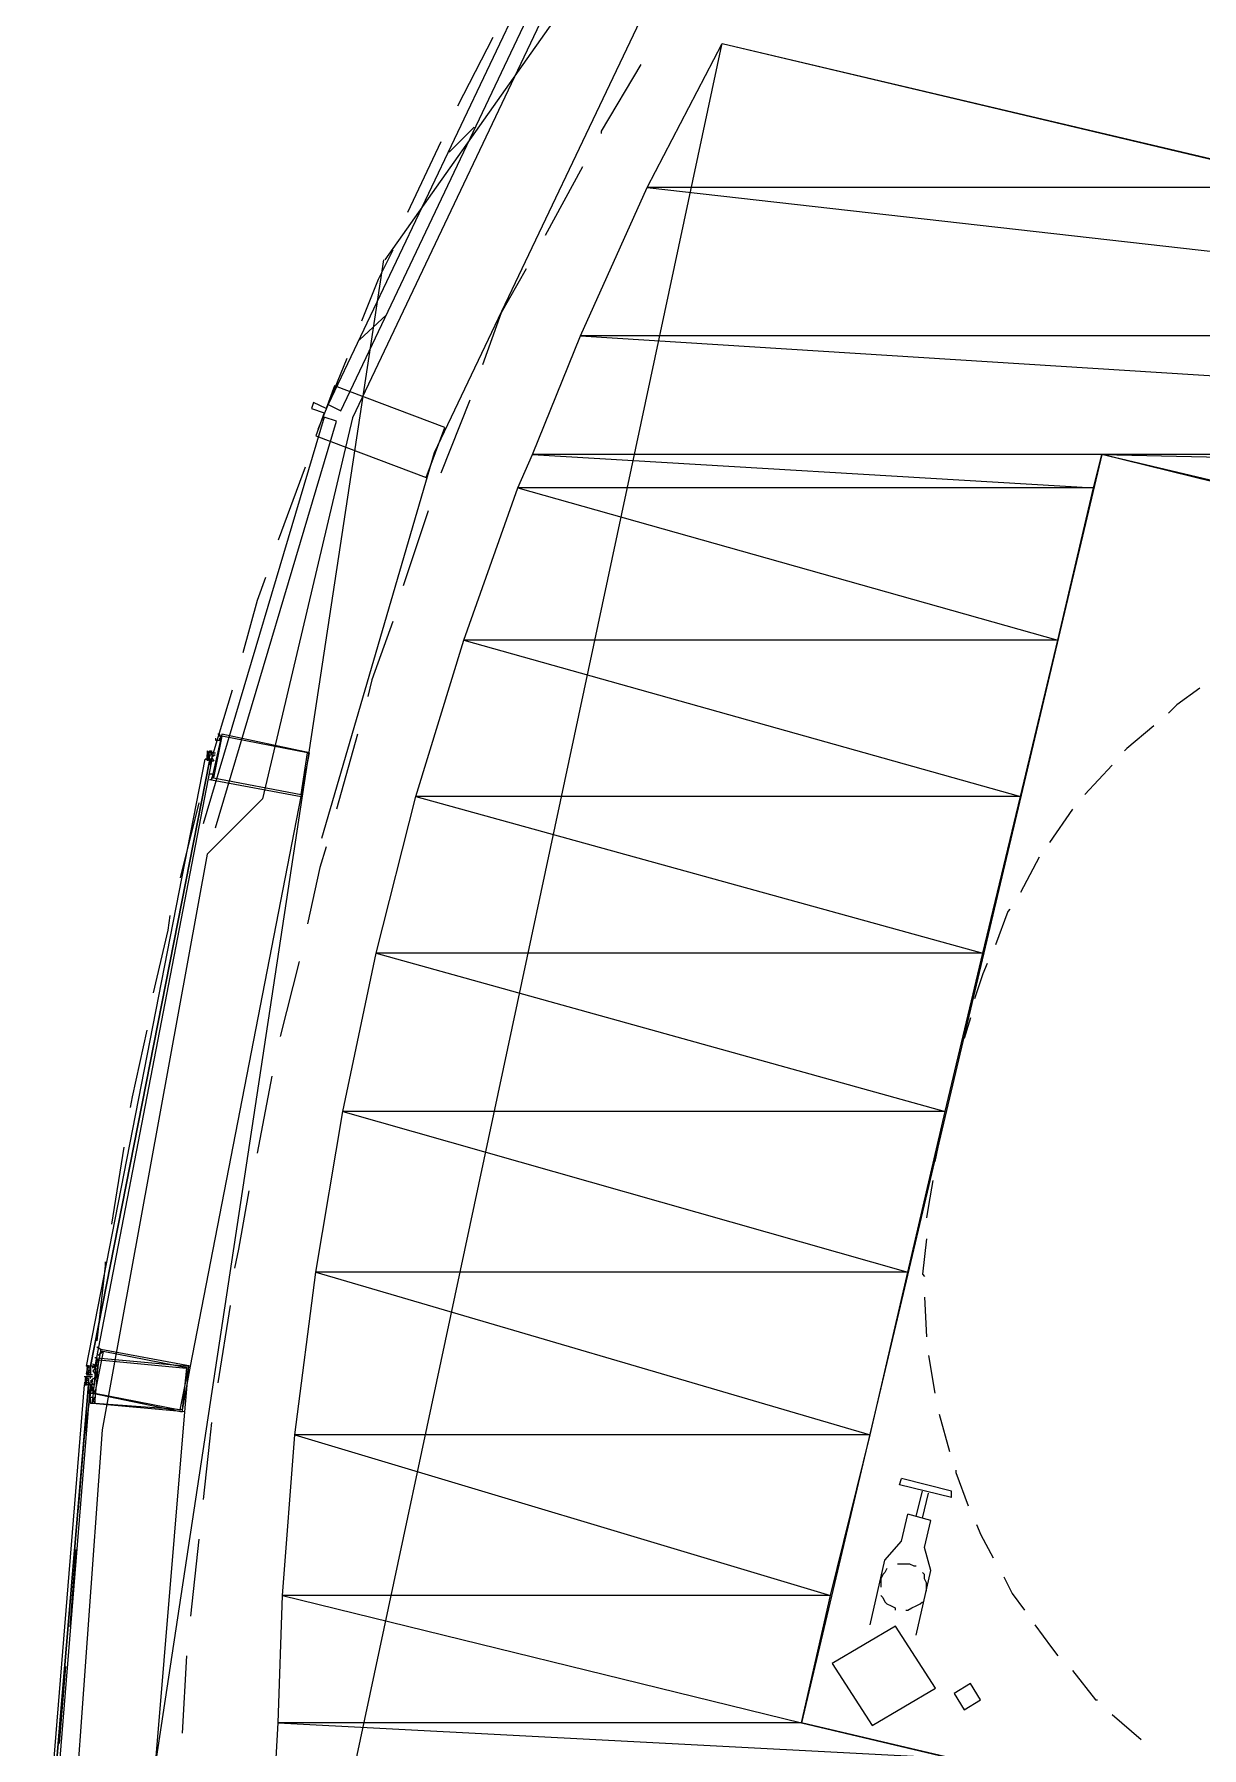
# Model space of a CAD drawing. Header units: feet. Extents: x -84 to 198, y -22 to 181.
# Drawn here: x 13.29 to 20.76, y 64.78 to 75.73 of the extents above; entities that cross this region are included whole.
import ezdxf

# ---------------------------------------------------------------- set-up
doc = ezdxf.new("R2010")
doc.units = ezdxf.units.FT
for name, color, linetype in [('A-AREA-COMUN', 252, 'CONTINUOUS'), ('A-LINEA', 7, 'CONTINUOUS'), ('A-MURO-CONCRETO', 8, 'CONTINUOUS')]:
    doc.layers.add(name, color=color, linetype=linetype)

msp = doc.modelspace()

# ---------------------------------------------------------------- linework, layer by layer
at = {"layer": 'A-AREA-COMUN'}
msp.add_lwpolyline([(22.912, 92.0178), (23.28, 89.4044), (24.128, 86.56), (24.128, 85.5644), (21.84, 82.72), (19.552, 80.4089), (16.832, 76.4444), (15.328, 73.28), (14.752, 70.8444), (14.4, 70.4889), (13.728, 66.8089), (13.44, 62.8089), (13.952, 54.4889)], dxfattribs=at)
at = {"layer": 'A-LINEA'}
for p, q in [((21.8067, 83.1632), (15.5347, 74.2893)), ((16.2267, 75.7111), (16, 75.2711)), ((17.6891, 75.6643), (14.9075, 62.6253)), ((17.6933, 75.6711), (58.8267, 65.9378)), ((17.6933, 75.6711), (17.6933, 75.6711)), ((15.8933, 75.0444), (15.68, 74.5911)), ((15.9467, 74.9778), (16.1067, 75.1378)), ((16.8, 74.8844), (16.56, 74.4444)), ((15.5275, 74.2895), (13.4294, 60.48)), ((15.3733, 73.7778), (15.5467, 73.9378)), ((15.2933, 73.6578), (15.1067, 73.2044)), ((16.08, 73.3911), (15.8933, 72.9244)), ((15.0267, 72.9644), (14.8533, 72.4978)), ((15.8133, 72.6844), (15.6533, 72.2044)), ((14.56, 71.5378), (14.4133, 71.0578)), ((14.4533, 71.2444), (14.4533, 71.2444)), ((14.4667, 71.2444), (14.4667, 71.2444)), ((14.4667, 71.2311), (14.4667, 71.2311)), ((15.36, 71.2578), (15.2267, 70.7778)), ((14.4, 71.0978), (14.3867, 71.0978)), ((14.4, 71.0978), (14.3867, 71.0978)), ((14.3867, 71.0978), (14.3867, 71.0978)), ((14.3867, 71.0978), (14.3867, 71.0978)), ((14.3867, 71.0978), (14.3867, 71.0978)), ((14.3867, 71.0978), (14.3867, 71.0978)), ((14.3867, 71.0978), (14.3867, 71.0978)), ((14.3867, 71.0978), (14.3867, 71.0978)), ((14.3867, 71.0978), (14.3867, 71.0978)), ((14.4, 71.1511), (14.4, 71.1511)), ((14.4, 71.1511), (14.4, 71.1378)), ((14.4, 71.1511), (14.4, 71.1511)), ((14.4, 71.1511), (14.4, 71.1511)), ((14.4, 71.1378), (14.4, 71.1378)), ((14.4, 71.1378), (14.4, 71.1378)), ((14.4, 71.1378), (14.4, 71.1378)), ((14.4133, 71.1378), (14.4, 71.1378)), ((14.4, 71.1378), (14.4133, 71.1378)), ((14.4, 71.1378), (14.4, 71.1378)), ((14.4, 71.1378), (14.4, 71.1378)), ((14.4, 71.1378), (14.4, 71.1378)), ((14.4, 71.1378), (14.4, 71.1378)), ((14.4, 71.1378), (14.4, 71.1244)), ((14.4, 71.1378), (14.4, 71.1378)), ((14.4, 71.1378), (14.4, 71.1378)), ((14.4, 71.1378), (14.4, 71.1378)), ((14.4, 71.1378), (14.4, 71.1378)), ((14.4, 71.1378), (14.4, 71.1378)), ((14.4, 71.1378), (14.4, 71.1378)), ((14.4, 71.1378), (14.4, 71.1378)), ((14.4, 71.1378), (14.4, 71.1378)), ((14.4, 71.1378), (14.4, 71.1378)), ((14.4, 71.1244), (14.4, 71.1244)), ((14.4133, 71.1244), (14.4, 71.1244)), ((14.4, 71.1244), (14.4, 71.1244)), ((14.4, 71.1244), (14.4, 71.1111)), ((14.4, 71.1244), (14.4, 71.1244)), ((14.4, 71.1244), (14.4, 71.1244)), ((14.4, 71.1244), (14.4, 71.1244)), ((14.4, 71.1244), (14.4, 71.1244)), ((14.4, 71.1244), (14.4, 71.1111)), ((14.4, 71.1244), (14.4, 71.1244)), ((14.4, 71.1244), (14.4, 71.1111)), ((14.4, 71.1244), (14.4, 71.1111)), ((14.4, 71.1244), (14.4, 71.1244)), ((14.4, 71.1244), (14.4, 71.1244)), ((14.4, 71.1244), (14.4, 71.1244)), ((14.4, 71.1244), (14.4, 71.1244)), ((14.4, 71.1244), (14.4, 71.1244)), ((14.4, 71.1244), (14.4, 71.1244)), ((14.4, 71.1244), (14.4, 71.1244)), ((14.4, 71.1244), (14.4133, 71.1244)), ((14.4, 71.1244), (14.4133, 71.1244)), ((14.4, 71.1244), (14.4, 71.1244)), ((14.4, 71.1244), (14.4, 71.1244)), ((14.4, 71.1244), (14.4, 71.1244)), ((14.4, 71.1244), (14.4, 71.1244)), ((14.4, 71.1111), (14.4, 71.1244)), ((14.4, 71.1244), (14.4, 71.1244)), ((14.4, 71.1111), (14.4, 71.1244)), ((14.4, 71.1244), (14.4, 71.1244)), ((14.4, 71.1111), (14.4, 71.1111)), ((14.4, 71.1111), (14.4, 71.1111)), ((14.4, 71.1111), (14.4, 71.0978)), ((14.4, 71.1111), (14.4, 71.1111)), ((14.4, 71.1111), (14.4, 71.1111)), ((14.4133, 71.1111), (14.4, 71.1111)), ((14.4, 71.1111), (14.4, 71.1111)), ((14.4, 71.1111), (14.4, 71.1111)), ((14.4, 71.1111), (14.4, 71.0978)), ((14.4, 71.1111), (14.4, 71.1111)), ((14.4, 71.1111), (14.4, 71.1111)), ((14.4, 71.1111), (14.4, 71.1111)), ((14.4, 71.1111), (14.4, 71.1111)), ((14.4, 71.0978), (14.4, 71.1111)), ((14.4, 71.1111), (14.4133, 71.1111)), ((14.4, 71.1111), (14.4, 71.1111)), ((14.4, 71.1111), (14.4, 71.1111)), ((14.4, 71.0978), (14.4, 71.0978)), ((14.4, 71.0978), (14.4, 71.0978)), ((14.4, 71.0978), (14.4, 71.0978)), ((14.4, 71.0978), (14.4, 71.0978)), ((14.4, 71.0978), (14.4, 71.0978)), ((14.4, 71.0978), (14.4, 71.0978)), ((14.4, 71.0978), (14.4, 71.0978)), ((14.4, 71.0978), (14.4, 71.0978)), ((14.4, 71.0978), (14.4, 71.0978)), ((14.4, 71.0978), (14.4, 71.0978)), ((14.4, 71.0978), (14.4, 71.0978)), ((14.4, 71.0978), (14.4, 71.0978)), ((14.4, 71.0978), (14.4, 71.0978)), ((14.4, 71.0978), (14.4, 71.0978)), ((14.4, 71.0978), (14.4, 71.0978)), ((14.4, 71.0978), (14.4, 71.0978)), ((14.4, 71.0978), (14.4, 71.0978)), ((14.4, 71.0978), (14.4, 71.0978)), ((14.4013, 71.087), (14.4124, 71.1439)), ((14.4133, 71.1378), (14.4133, 71.1511)), ((14.4133, 71.1378), (14.4267, 71.1511)), ((14.4133, 71.1378), (14.4133, 71.1378)), ((14.4133, 71.1378), (14.4133, 71.1378)), ((14.4133, 71.1378), (14.4133, 71.1378)), ((14.4133, 71.1378), (14.4133, 71.1378)), ((14.4133, 71.1378), (14.4133, 71.1378)), ((14.4133, 71.1378), (14.4133, 71.1378)), ((14.4133, 71.1378), (14.4133, 71.1378)), ((14.4133, 71.1378), (14.4133, 71.1378)), ((14.4133, 71.1378), (14.4133, 71.1378)), ((14.4133, 71.1378), (14.4133, 71.1378)), ((14.4133, 71.1378), (14.4133, 71.1378)), ((14.4133, 71.1378), (14.4133, 71.1378)), ((14.4133, 71.1378), (14.4133, 71.1378)), ((14.4133, 71.1378), (14.4133, 71.1378)), ((14.4133, 71.1378), (14.4133, 71.1378)), ((14.4133, 71.1378), (14.4133, 71.1378)), ((14.4133, 71.1378), (14.4133, 71.1378)), ((14.4133, 71.1378), (14.4133, 71.1378)), ((14.4133, 71.1378), (14.4267, 71.1378)), ((14.4133, 71.1378), (14.4133, 71.1378)), ((14.4133, 71.1378), (14.4133, 71.1378)), ((14.4133, 71.1378), (14.4133, 71.1378)), ((14.4133, 71.1378), (14.4133, 71.1378)), ((14.4133, 71.1378), (14.4133, 71.1378)), ((14.4133, 71.1378), (14.4133, 71.1378)), ((14.4133, 71.1378), (14.4133, 71.1378)), ((14.4133, 71.1378), (14.4133, 71.1378)), ((14.4133, 71.1378), (14.4133, 71.1378)), ((14.4133, 71.1378), (14.4267, 71.1378)), ((14.4133, 71.1244), (14.4133, 71.1244)), ((14.4133, 71.1244), (14.4133, 71.1244)), ((14.4133, 71.1244), (14.4133, 71.1111)), ((14.4133, 71.1244), (14.4133, 71.1244)), ((14.4133, 71.1244), (14.4133, 71.1244)), ((14.4133, 71.1244), (14.4133, 71.1244)), ((14.4133, 71.1244), (14.4133, 71.1244)), ((14.4133, 71.1244), (14.4133, 71.1244)), ((14.4133, 71.1244), (14.4133, 71.1244)), ((14.4133, 71.1244), (14.4133, 71.1244)), ((14.4133, 71.1244), (14.4133, 71.1244)), ((14.4133, 71.1244), (14.4267, 71.1244)), ((14.4133, 71.1244), (14.4133, 71.1244)), ((14.4133, 71.1244), (14.4133, 71.1244)), ((14.4133, 71.1244), (14.4133, 71.1244)), ((14.4133, 71.1244), (14.4133, 71.1244)), ((14.4133, 71.1244), (14.4133, 71.1244)), ((14.4133, 71.1244), (14.4133, 71.1244)), ((14.4133, 71.1244), (14.4133, 71.1244)), ((14.4133, 71.1244), (14.4133, 71.1244)), ((14.4133, 71.1244), (14.4133, 71.1244)), ((14.4133, 71.1244), (14.4133, 71.1244)), ((14.4133, 71.1244), (14.4133, 71.1244)), ((14.4133, 71.1244), (14.4133, 71.1111)), ((14.4133, 71.1244), (14.4267, 71.1244)), ((14.4133, 71.1244), (14.4133, 71.1244)), ((14.4133, 71.1244), (14.4133, 71.1244)), ((14.4133, 71.1244), (14.4133, 71.1244)), ((14.4133, 71.1244), (14.4133, 71.1244)), ((14.4133, 71.1244), (14.4133, 71.1244)), ((14.4133, 71.1244), (14.4133, 71.1244)), ((14.4133, 71.1244), (14.4133, 71.1244)), ((14.4133, 71.1244), (14.4133, 71.1244)), ((14.4133, 71.1111), (14.4133, 71.1111)), ((14.4133, 71.1111), (14.4133, 71.1111)), ((14.4133, 71.1111), (14.4133, 71.1111)), ((14.4133, 71.0978), (14.4133, 71.1111)), ((14.4133, 71.1111), (14.4133, 71.1111)), ((14.4133, 71.1111), (14.4133, 71.1111)), ((14.4133, 71.1111), (14.4133, 71.1111)), ((14.4133, 71.1111), (14.4133, 71.1111)), ((14.4133, 71.1111), (14.4133, 71.1111)), ((14.4133, 71.1111), (14.4133, 71.1111)), ((14.4133, 71.1111), (14.4133, 71.1111)), ((14.4133, 71.1111), (14.4133, 71.1111)), ((14.4133, 71.1111), (14.4133, 71.1111)), ((14.4133, 71.1111), (14.4133, 71.1111)), ((14.4133, 71.1111), (14.4133, 71.1111)), ((14.4133, 71.1111), (14.4133, 71.1111)), ((14.4133, 71.1111), (14.4133, 71.1111)), ((14.4133, 71.1111), (14.4133, 71.1111)), ((14.4133, 71.1111), (14.4133, 71.1111)), ((14.4133, 71.1111), (14.4133, 71.1111)), ((14.4133, 71.1111), (14.4133, 71.1111)), ((14.4133, 71.1111), (14.4133, 71.1111)), ((14.4133, 71.1111), (14.4133, 71.1111)), ((14.4133, 71.1111), (14.4133, 71.1111)), ((14.4133, 71.1111), (14.4133, 71.1111)), ((14.4133, 71.1111), (14.4133, 71.1111)), ((14.4133, 71.1111), (14.4133, 71.1111)), ((14.4133, 71.1111), (14.4133, 71.1111)), ((14.4133, 71.0978), (14.4133, 71.1111)), ((14.4133, 71.0978), (14.4133, 71.1111)), ((14.4133, 71.0978), (14.4133, 71.0978)), ((14.4133, 71.0978), (14.4133, 71.0978)), ((14.4133, 71.0978), (14.4133, 71.0978)), ((14.4133, 71.0978), (14.4133, 71.0978)), ((14.4133, 71.0978), (14.4133, 71.0978)), ((14.4133, 71.0978), (14.4133, 71.0978)), ((14.4133, 71.0978), (14.4133, 71.0978)), ((14.4133, 71.0978), (14.4133, 71.0978)), ((14.4133, 71.0978), (14.4133, 71.0978)), ((14.4133, 71.0978), (14.4133, 71.0978)), ((14.4133, 71.0978), (14.4133, 71.0978)), ((14.4133, 71.0978), (14.4133, 71.0978)), ((14.4133, 71.0978), (14.4133, 71.0978)), ((14.4133, 71.0978), (14.4133, 71.0978)), ((14.4133, 71.0978), (14.4133, 71.0978)), ((14.4133, 71.0978), (14.4133, 71.0978)), ((14.4133, 71.0978), (14.4133, 71.0978)), ((14.4267, 71.1511), (14.4267, 71.1511)), ((14.4267, 71.1511), (14.4267, 71.1511)), ((14.4267, 71.1378), (14.4267, 71.1378)), ((14.4267, 71.1378), (14.4267, 71.1378)), ((14.4267, 71.1378), (14.4267, 71.1378)), ((14.44, 71.1378), (14.4267, 71.1378)), ((14.4267, 71.1378), (14.4267, 71.1378)), ((14.4267, 71.1378), (14.4267, 71.1378)), ((14.4267, 71.1378), (14.4267, 71.1378)), ((14.4267, 71.1378), (14.4267, 71.1378)), ((14.4267, 71.1378), (14.4267, 71.1378)), ((14.44, 71.1378), (14.4267, 71.1378)), ((14.4267, 71.1378), (14.4267, 71.1378)), ((14.4267, 71.1378), (14.4267, 71.1378)), ((14.4267, 71.1378), (14.4267, 71.1378)), ((14.4267, 71.1378), (14.4267, 71.1378)), ((14.4267, 71.1378), (14.4267, 71.1378)), ((14.4267, 71.1378), (14.4267, 71.1378)), ((14.4267, 71.1378), (14.4267, 71.1378)), ((14.4267, 71.1378), (14.4267, 71.1378)), ((14.4267, 71.1378), (14.4267, 71.1378)), ((14.4267, 71.1378), (14.4267, 71.1378)), ((14.4267, 71.1378), (14.4267, 71.1378)), ((14.4267, 71.1244), (14.4267, 71.1378)), ((14.4267, 71.1378), (14.4267, 71.1378)), ((14.4267, 71.1244), (14.4267, 71.1244)), ((14.4267, 71.1244), (14.4267, 71.1244)), ((14.4267, 71.1244), (14.4267, 71.1244)), ((14.4267, 71.1244), (14.4267, 71.1244)), ((14.4267, 71.0978), (14.4267, 71.0978)), ((14.4267, 71.0978), (14.4267, 71.0978)), ((14.4267, 71.0978), (14.4267, 71.0978)), ((14.4267, 71.0978), (14.4267, 71.0978)), ((14.4267, 71.0978), (14.4267, 71.0978)), ((14.4267, 71.0978), (14.4267, 71.0978)), ((14.44, 71.1378), (14.44, 71.1378)), ((14.44, 71.1378), (14.44, 71.1378)), ((14.44, 71.1378), (14.44, 71.1378)), ((14.44, 71.1378), (14.44, 71.1378)), ((14.4267, 71.0844), (14.4267, 71.0844)), ((14.4267, 71.0844), (14.4267, 71.0844)), ((14.4267, 71.0844), (14.4267, 71.0844)), ((14.4267, 71.0844), (14.4267, 71.0844)), ((14.4267, 71.0844), (14.4267, 71.0844)), ((14.44, 71.0844), (14.44, 71.0844)), ((20.1867, 71.0578), (20.0133, 70.8711)), ((14.3467, 70.8178), (14.2267, 70.3378)), ((14.2933, 67.2178), (15, 70.8578)), ((19.9333, 70.7778), (19.7867, 70.5644)), ((19.72, 70.4711), (19.6, 70.2444)), ((14.9867, 69.8044), (14.8667, 69.3244)), ((19.28, 69.4444), (19.24, 69.3111)), ((14.8133, 69.0711), (14.72, 68.5778)), ((13.8667, 68.6178), (13.7867, 68.1244)), ((19.08, 68.6578), (19.0533, 68.5244)), ((14.5467, 67.6044), (14.4667, 67.1111)), ((18.9867, 67.6578), (19, 67.4044)), ((13.6667, 67.2711), (13.6667, 67.2711)), ((13.7067, 67.2444), (13.6933, 67.2578)), ((13.72, 67.3111), (13.72, 67.3111)), ((19.0133, 67.2844), (19.0533, 67.0444)), ((13.6133, 67.1511), (13.6267, 67.1511)), ((13.619, 67.0955), (13.6238, 67.1533)), ((13.64, 67.2178), (13.6267, 67.2178)), ((13.6267, 67.2178), (13.6267, 67.2178)), ((13.6267, 67.2178), (13.6267, 67.2178)), ((13.6267, 67.2178), (13.6267, 67.2178)), ((13.64, 67.2044), (13.6267, 67.2044)), ((13.6267, 67.2044), (13.6267, 67.2044)), ((13.6267, 67.2044), (13.6267, 67.2044)), ((13.6267, 67.1911), (13.6267, 67.1911)), ((13.6267, 67.1911), (13.6267, 67.1911)), ((13.6267, 67.1911), (13.6267, 67.1911)), ((13.64, 67.1911), (13.6267, 67.1911)), ((13.64, 67.1911), (13.6267, 67.1911)), ((13.6267, 67.1911), (13.6267, 67.1911)), ((13.6267, 67.1911), (13.6267, 67.1911)), ((13.6267, 67.1778), (13.6267, 67.1778)), ((13.6267, 67.1778), (13.6267, 67.1778)), ((13.6267, 67.1778), (13.6267, 67.1778)), ((13.6267, 67.1778), (13.6267, 67.1778)), ((13.6267, 67.1778), (13.6267, 67.1778)), ((13.6267, 67.1778), (13.6267, 67.1778)), ((13.6267, 67.1778), (13.6267, 67.1778)), ((13.6267, 67.1778), (13.6267, 67.1644)), ((13.6267, 67.1778), (13.6267, 67.1778)), ((13.6267, 67.1778), (13.6267, 67.1778)), ((13.6267, 67.1778), (13.6267, 67.1778)), ((13.64, 67.1778), (13.6267, 67.1644)), ((13.6267, 67.1778), (13.6267, 67.1778)), ((13.6267, 67.1778), (13.6267, 67.1778)), ((13.64, 67.1778), (13.6267, 67.1778)), ((13.6267, 67.1778), (13.64, 67.1644)), ((13.6267, 67.1778), (13.6267, 67.1778)), ((13.6267, 67.1778), (13.6267, 67.1778)), ((13.6267, 67.1778), (13.6267, 67.1778)), ((13.6267, 67.1778), (13.6267, 67.1778)), ((13.6267, 67.1778), (13.64, 67.1778)), ((13.6267, 67.1778), (13.6267, 67.1778)), ((13.6267, 67.1644), (13.6267, 67.1644)), ((13.6267, 67.1644), (13.6267, 67.1644)), ((13.6267, 67.1644), (13.6267, 67.1644)), ((13.6267, 67.1644), (13.6267, 67.1644)), ((13.6267, 67.1511), (13.6267, 67.1511)), ((13.6267, 67.1511), (13.6267, 67.1511)), ((13.6267, 67.1511), (13.6267, 67.1511)), ((13.6267, 67.1511), (13.6267, 67.1511)), ((13.6267, 67.1511), (13.6267, 67.1511)), ((13.6267, 67.1511), (13.6267, 67.1511)), ((13.6267, 67.1511), (13.6267, 67.1511)), ((13.6267, 67.1511), (13.6267, 67.1511)), ((13.6267, 67.1378), (13.6267, 67.1511)), ((13.64, 67.1511), (13.6267, 67.1511)), ((13.6267, 67.1511), (13.6267, 67.1511)), ((13.6267, 67.1511), (13.6267, 67.1511)), ((13.6267, 67.1378), (13.6267, 67.1511)), ((13.6267, 67.1511), (13.6267, 67.1511)), ((13.6267, 67.1511), (13.6267, 67.1511)), ((13.6267, 67.1511), (13.6267, 67.1511)), ((13.6267, 67.1511), (13.6267, 67.1511)), ((13.6267, 67.1511), (13.6267, 67.1511)), ((13.6267, 67.1511), (13.6267, 67.1378)), ((13.6267, 67.1511), (13.6267, 67.1378)), ((13.6279, 67.167), (13.639, 67.2239)), ((13.64, 67.2178), (13.64, 67.2178)), ((13.6533, 67.2178), (13.64, 67.2178)), ((13.64, 67.2178), (13.64, 67.2044)), ((13.6533, 67.2178), (13.64, 67.2178)), ((13.64, 67.2178), (13.64, 67.2178)), ((13.64, 67.2178), (13.64, 67.2178)), ((13.64, 67.2178), (13.64, 67.2178)), ((13.64, 67.2178), (13.64, 67.2178)), ((13.64, 67.2178), (13.64, 67.2178)), ((13.64, 67.2044), (13.64, 67.2178)), ((13.64, 67.2178), (13.64, 67.2178)), ((13.64, 67.2178), (13.64, 67.2178)), ((13.64, 67.2178), (13.64, 67.2044)), ((13.64, 67.2178), (13.64, 67.2178)), ((13.64, 67.2178), (13.64, 67.2178)), ((13.64, 67.2178), (13.64, 67.2178)), ((13.64, 67.2044), (13.64, 67.2178)), ((13.64, 67.2178), (13.64, 67.2178)), ((13.64, 67.2178), (13.64, 67.2178)), ((13.64, 67.2178), (13.64, 67.2178)), ((13.64, 67.2178), (13.64, 67.2178)), ((13.64, 67.2178), (13.64, 67.2178)), ((13.64, 67.2178), (13.64, 67.2178)), ((13.6533, 67.2178), (13.64, 67.2178)), ((13.64, 67.2044), (13.64, 67.2044)), ((13.64, 67.2044), (13.64, 67.2044)), ((13.64, 67.2044), (13.64, 67.2044)), ((13.64, 67.2044), (13.64, 67.2044)), ((13.64, 67.2044), (13.64, 67.2044)), ((13.64, 67.2044), (13.64, 67.2044)), ((13.64, 67.2044), (13.64, 67.2044)), ((13.64, 67.2044), (13.64, 67.2044)), ((13.64, 67.2044), (13.64, 67.2044)), ((13.64, 67.2044), (13.64, 67.2044)), ((13.64, 67.2044), (13.64, 67.2044)), ((13.64, 67.2044), (13.64, 67.2044)), ((13.64, 67.2044), (13.64, 67.2044)), ((13.64, 67.2044), (13.64, 67.2044)), ((13.6533, 67.2044), (13.64, 67.2044)), ((13.64, 67.2044), (13.64, 67.2044)), ((13.64, 67.2044), (13.64, 67.2044)), ((13.64, 67.2044), (13.64, 67.2044)), ((13.64, 67.2044), (13.64, 67.2044)), ((13.64, 67.2044), (13.64, 67.2044)), ((13.64, 67.2044), (13.64, 67.2044)), ((13.64, 67.2044), (13.64, 67.2044)), ((13.64, 67.2044), (13.64, 67.2044)), ((13.64, 67.2044), (13.64, 67.2044)), ((13.64, 67.2044), (13.64, 67.2044)), ((13.64, 67.2044), (13.64, 67.2044)), ((13.64, 67.2044), (13.64, 67.2044)), ((13.64, 67.2044), (13.64, 67.2044)), ((13.64, 67.2044), (13.64, 67.2044)), ((13.64, 67.2044), (13.64, 67.2044)), ((13.64, 67.2044), (13.64, 67.2044)), ((13.64, 67.1911), (13.6533, 67.1911)), ((13.64, 67.1911), (13.64, 67.1911)), ((13.64, 67.1911), (13.64, 67.1911)), ((13.6533, 67.1911), (13.64, 67.1911)), ((13.64, 67.1911), (13.64, 67.1911)), ((13.64, 67.1911), (13.64, 67.1778)), ((13.64, 67.1911), (13.64, 67.1911)), ((13.64, 67.1911), (13.64, 67.1911)), ((13.64, 67.1911), (13.64, 67.1911)), ((13.64, 67.1911), (13.64, 67.1911)), ((13.64, 67.1911), (13.64, 67.1911)), ((13.64, 67.1911), (13.64, 67.1911)), ((13.64, 67.1911), (13.64, 67.1911)), ((13.64, 67.1911), (13.64, 67.1911)), ((13.64, 67.1911), (13.64, 67.1911)), ((13.64, 67.1911), (13.64, 67.1911)), ((13.64, 67.1911), (13.64, 67.1911)), ((13.64, 67.1911), (13.64, 67.1911)), ((13.64, 67.1911), (13.64, 67.1911)), ((13.64, 67.1911), (13.64, 67.1911)), ((13.64, 67.1911), (13.64, 67.1911)), ((13.6533, 67.1911), (13.64, 67.1911)), ((13.6533, 67.1911), (13.64, 67.1911)), ((13.64, 67.1911), (13.64, 67.1911)), ((13.64, 67.1911), (13.64, 67.1911)), ((13.64, 67.1911), (13.64, 67.1911)), ((13.64, 67.1911), (13.64, 67.1911)), ((13.64, 67.1911), (13.64, 67.1911)), ((13.64, 67.1911), (13.64, 67.1911)), ((13.64, 67.1911), (13.64, 67.1911)), ((13.64, 67.1911), (13.64, 67.1911)), ((13.64, 67.1911), (13.64, 67.1911)), ((13.64, 67.1911), (13.64, 67.1911)), ((13.64, 67.1911), (13.64, 67.1911)), ((13.64, 67.1911), (13.64, 67.1911)), ((13.64, 67.1778), (13.64, 67.1778)), ((13.64, 67.1778), (13.64, 67.1778)), ((13.64, 67.1778), (13.64, 67.1644)), ((13.6533, 67.1778), (13.64, 67.1778)), ((13.64, 67.1778), (13.64, 67.1778)), ((13.64, 67.1778), (13.64, 67.1778)), ((13.64, 67.1778), (13.64, 67.1778)), ((13.64, 67.1778), (13.64, 67.1778)), ((13.64, 67.1778), (13.64, 67.1778)), ((13.64, 67.1778), (13.64, 67.1778)), ((13.64, 67.1778), (13.64, 67.1778)), ((13.64, 67.1778), (13.64, 67.1778)), ((13.64, 67.1778), (13.64, 67.1644)), ((13.6533, 67.1778), (13.64, 67.1778)), ((13.64, 67.1778), (13.64, 67.1778)), ((13.64, 67.1778), (13.64, 67.1778)), ((13.64, 67.1778), (13.64, 67.1778)), ((13.64, 67.1778), (13.64, 67.1778)), ((13.64, 67.1778), (13.64, 67.1778)), ((13.64, 67.1778), (13.64, 67.1778)), ((13.64, 67.1778), (13.6533, 67.1778)), ((13.64, 67.1778), (13.6533, 67.1778)), ((13.64, 67.1778), (13.64, 67.1778)), ((13.64, 67.1778), (13.64, 67.1778)), ((13.64, 67.1778), (13.64, 67.1778)), ((13.64, 67.1778), (13.64, 67.1778)), ((13.6533, 67.1778), (13.64, 67.1778)), ((13.64, 67.1778), (13.64, 67.1778)), ((13.64, 67.1778), (13.64, 67.1778)), ((13.64, 67.1778), (13.64, 67.1778)), ((13.64, 67.1778), (13.64, 67.1778)), ((13.64, 67.1644), (13.64, 67.1644)), ((13.64, 67.1644), (13.64, 67.1644)), ((13.64, 67.1644), (13.64, 67.1644)), ((13.64, 67.1644), (13.64, 67.1644)), ((13.64, 67.1644), (13.64, 67.1644)), ((13.64, 67.1644), (13.64, 67.1644)), ((13.64, 67.1644), (13.64, 67.1644)), ((13.64, 67.1644), (13.64, 67.1644)), ((13.64, 67.1644), (13.64, 67.1644)), ((13.64, 67.1644), (13.64, 67.1644)), ((13.64, 67.1644), (13.64, 67.1644)), ((13.64, 67.1644), (13.64, 67.1644)), ((13.64, 67.1644), (13.64, 67.1644)), ((13.6533, 67.1644), (13.64, 67.1644)), ((13.64, 67.1511), (13.64, 67.1511)), ((13.64, 67.1511), (13.64, 67.1511)), ((13.64, 67.1511), (13.64, 67.1511)), ((13.6533, 67.1511), (13.64, 67.1511)), ((13.64, 67.1511), (13.64, 67.1511)), ((13.64, 67.1511), (13.64, 67.1511)), ((13.64, 67.1511), (13.64, 67.1511)), ((13.64, 67.1511), (13.64, 67.1511)), ((13.64, 67.1511), (13.64, 67.1511)), ((13.64, 67.1511), (13.64, 67.1511)), ((13.64, 67.1511), (13.64, 67.1511)), ((13.64, 67.1511), (13.64, 67.1511)), ((13.64, 67.1511), (13.64, 67.1511)), ((13.64, 67.1511), (13.6533, 67.1511)), ((13.64, 67.1511), (13.64, 67.1511)), ((13.6533, 67.2044), (13.6533, 67.2178)), ((13.6533, 67.2178), (13.6533, 67.2178)), ((13.6533, 67.2178), (13.6533, 67.2178)), ((13.6667, 67.2178), (13.6533, 67.2178)), ((13.6533, 67.2178), (13.6533, 67.2044)), ((13.6533, 67.2178), (13.6533, 67.2044)), ((13.6533, 67.2178), (13.6533, 67.2178)), ((13.6533, 67.2178), (13.6533, 67.2178)), ((13.6533, 67.2178), (13.6533, 67.2178)), ((13.6533, 67.2178), (13.6533, 67.2178)), ((13.6533, 67.2178), (13.6533, 67.2178)), ((13.6533, 67.2178), (13.6533, 67.2178)), ((13.6533, 67.2178), (13.6533, 67.2178)), ((13.6533, 67.2044), (13.6533, 67.2044)), ((13.6533, 67.2044), (13.6533, 67.2044)), ((13.6533, 67.2044), (13.6533, 67.2044)), ((13.6533, 67.2044), (13.6533, 67.2044)), ((13.6533, 67.2044), (13.6533, 67.2044)), ((13.6533, 67.2044), (13.6533, 67.2044)), ((13.6533, 67.2044), (13.6533, 67.2044)), ((13.6533, 67.2044), (13.6533, 67.2044)), ((13.6533, 67.2044), (13.6533, 67.1911)), ((13.6533, 67.2044), (13.6533, 67.2044)), ((13.6533, 67.2044), (13.6533, 67.2044)), ((13.6533, 67.2044), (13.6533, 67.2044)), ((13.6533, 67.2044), (13.6533, 67.2044)), ((13.6533, 67.2044), (13.6533, 67.2044)), ((13.6533, 67.2044), (13.6533, 67.2044)), ((13.6533, 67.2044), (13.6533, 67.2044)), ((13.6533, 67.2044), (13.6533, 67.2044)), ((13.6533, 67.2044), (13.6533, 67.1911)), ((13.6533, 67.2044), (13.6533, 67.2044)), ((13.6533, 67.2044), (13.6533, 67.2044)), ((13.6533, 67.2044), (13.6533, 67.2044)), ((13.6533, 67.2044), (13.6533, 67.2044)), ((13.6533, 67.2044), (13.6533, 67.2044)), ((13.6533, 67.2044), (13.6533, 67.2044)), ((13.6533, 67.2044), (13.6533, 67.2044)), ((13.6533, 67.2044), (13.6533, 67.2044)), ((13.6533, 67.2044), (13.6533, 67.2044)), ((13.6533, 67.2044), (13.6533, 67.2044)), ((13.6533, 67.1911), (13.6533, 67.2044)), ((13.6533, 67.1911), (13.6533, 67.2044)), ((13.6533, 67.1911), (13.6533, 67.2044)), ((13.6533, 67.2044), (13.6533, 67.2044)), ((13.6533, 67.2044), (13.6533, 67.2044)), ((13.6533, 67.1911), (13.6533, 67.1778)), ((13.6533, 67.1911), (13.6533, 67.1911)), ((13.6533, 67.1911), (13.6533, 67.1911)), ((13.6533, 67.1911), (13.6533, 67.1911)), ((13.6533, 67.1911), (13.6533, 67.1911)), ((13.6533, 67.1911), (13.6533, 67.1911)), ((13.6533, 67.1911), (13.6533, 67.1911)), ((13.6533, 67.1911), (13.6533, 67.1911)), ((13.6533, 67.1911), (13.6533, 67.1911)), ((13.6533, 67.1911), (13.6533, 67.1911)), ((13.6533, 67.1911), (13.6533, 67.1911)), ((13.6533, 67.1778), (13.6533, 67.1778)), ((13.6533, 67.1778), (13.6533, 67.1778)), ((13.6533, 67.1778), (13.6533, 67.1778)), ((13.6533, 67.1778), (13.6533, 67.1778)), ((13.6533, 67.1778), (13.6533, 67.1778)), ((13.6533, 67.1778), (13.6533, 67.1778)), ((13.6533, 67.1778), (13.6533, 67.1778)), ((13.6533, 67.1778), (13.6533, 67.1778)), ((13.6533, 67.1778), (13.6533, 67.1778)), ((13.6533, 67.1778), (13.6533, 67.1778)), ((13.6533, 67.1644), (13.6533, 67.1644)), ((13.6533, 67.1644), (13.6533, 67.1644)), ((13.6533, 67.1644), (13.6533, 67.1644)), ((13.6533, 67.1644), (13.6533, 67.1644)), ((13.6533, 67.1644), (13.6533, 67.1644)), ((13.6533, 67.1644), (13.6533, 67.1644)), ((13.6533, 67.1644), (13.6533, 67.1644)), ((13.6533, 67.1644), (13.6533, 67.1644)), ((13.6533, 67.1644), (13.6533, 67.1644)), ((13.6533, 67.1644), (13.6533, 67.1644)), ((13.6533, 67.1378), (13.6533, 67.1511)), ((13.6533, 67.1378), (13.6533, 67.1511)), ((13.6533, 67.1511), (13.6533, 67.1511)), ((13.6533, 67.1511), (13.6533, 67.1511)), ((13.6533, 67.1511), (13.6533, 67.1511)), ((13.6533, 67.1511), (13.6533, 67.1511)), ((13.6533, 67.1511), (13.6533, 67.1511)), ((13.6533, 67.1511), (13.6533, 67.1511)), ((13.6667, 67.2444), (13.6667, 67.2444)), ((13.6667, 67.2444), (13.6667, 67.2444)), ((13.6667, 67.2178), (13.6667, 67.2178)), ((13.6667, 67.2178), (13.6667, 67.2178)), ((13.6667, 67.2178), (13.6667, 67.2044)), ((13.6667, 67.2178), (13.6667, 67.2044)), ((13.6667, 67.2178), (13.6667, 67.2178)), ((13.6667, 67.2178), (13.6667, 67.2044)), ((13.6667, 67.2178), (13.6667, 67.2178)), ((13.6667, 67.2178), (13.6667, 67.2044)), ((13.6667, 67.2178), (13.6667, 67.2178)), ((13.6667, 67.2178), (13.68, 67.2178)), ((13.6667, 67.2178), (13.6667, 67.2178)), ((13.6667, 67.2044), (13.6667, 67.2044)), ((13.6667, 67.2044), (13.6667, 67.2044)), ((13.6667, 67.2044), (13.6667, 67.2044)), ((13.6667, 67.2044), (13.6667, 67.2044)), ((13.6667, 67.2044), (13.6667, 67.2044)), ((13.6667, 67.2044), (13.6667, 67.2044)), ((13.6667, 67.1644), (13.6667, 67.1644)), ((13.6667, 67.1644), (13.6667, 67.1644)), ((13.6667, 67.1644), (13.6667, 67.1644)), ((13.6667, 67.1644), (13.6667, 67.1644)), ((13.6667, 67.1644), (13.6667, 67.1644)), ((13.6667, 67.1644), (13.6667, 67.1644)), ((13.6667, 67.1644), (13.6667, 67.1644)), ((13.6667, 67.1511), (13.6667, 67.1511)), ((13.6667, 67.1511), (13.6667, 67.1511)), ((13.6667, 67.1511), (13.6667, 67.1511)), ((13.68, 67.2178), (13.68, 67.2044)), ((13.68, 67.2044), (13.68, 67.2044)), ((13.6667, 67.1378), (13.6133, 66.7644)), ((13.6267, 67.1111), (13.6133, 67.1111)), ((13.6267, 67.1111), (13.6133, 67.1111)), ((13.6133, 67.1111), (13.6267, 67.1111)), ((13.6267, 67.0978), (13.6133, 67.1111)), ((13.6133, 67.1111), (13.6133, 67.1111)), ((13.6133, 67.1111), (13.6133, 67.1111)), ((13.6133, 67.1111), (13.6133, 67.1111)), ((13.6133, 67.0978), (13.6133, 67.0978)), ((13.6133, 67.0978), (13.6133, 67.0978)), ((13.6133, 67.0978), (13.6133, 67.0978)), ((13.6133, 67.0978), (13.6267, 67.0978)), ((13.6133, 67.0978), (13.6133, 67.0978)), ((13.6267, 67.1378), (13.6267, 67.1378)), ((13.6267, 67.1378), (13.6267, 67.1378)), ((13.6267, 67.1244), (13.6267, 67.1378)), ((13.6267, 67.1244), (13.6267, 67.1378)), ((13.6267, 67.1378), (13.6267, 67.1378)), ((13.6267, 67.1378), (13.6267, 67.1378)), ((13.6267, 67.1378), (13.6267, 67.1378)), ((13.6267, 67.1378), (13.6267, 67.1378)), ((13.6267, 67.1378), (13.64, 67.1378)), ((13.6267, 67.1378), (13.6267, 67.1378)), ((13.6267, 67.1378), (13.6267, 67.1378)), ((13.64, 67.1378), (13.6267, 67.1378)), ((13.6267, 67.1378), (13.64, 67.1378)), ((13.6267, 67.1378), (13.6267, 67.1378)), ((13.64, 67.1378), (13.6267, 67.1378)), ((13.6267, 67.1378), (13.64, 67.1378)), ((13.6267, 67.1378), (13.6267, 67.1378)), ((13.6267, 67.1378), (13.6267, 67.1378)), ((13.6267, 67.1378), (13.6267, 67.1378)), ((13.6267, 67.1378), (13.64, 67.1378)), ((13.6267, 67.1244), (13.6267, 67.1244)), ((13.6267, 67.1244), (13.6267, 67.1244)), ((13.6267, 67.1244), (13.6267, 67.1244)), ((13.6267, 67.1244), (13.6267, 67.1244)), ((13.6267, 67.1244), (13.6267, 67.1244)), ((13.6267, 67.1244), (13.6267, 67.1244)), ((13.6267, 67.1111), (13.6267, 67.1244)), ((13.6267, 67.1244), (13.6267, 67.1244)), ((13.6267, 67.1244), (13.6267, 67.1244)), ((13.6267, 67.1244), (13.6267, 67.1244)), ((13.6267, 67.1244), (13.6267, 67.1244)), ((13.64, 67.1244), (13.6267, 67.1244)), ((13.6267, 67.1244), (13.6267, 67.1244)), ((13.6267, 67.1244), (13.6267, 67.1244)), ((13.6267, 67.1244), (13.6267, 67.1244)), ((13.6267, 67.1244), (13.6267, 67.1244)), ((13.6267, 67.1111), (13.6267, 67.1244)), ((13.6267, 67.1244), (13.6267, 67.1244)), ((13.6267, 67.1244), (13.6267, 67.1244)), ((13.6267, 67.1244), (13.64, 67.1244)), ((13.6267, 67.1244), (13.6267, 67.1244)), ((13.6267, 67.1244), (13.6267, 67.1244)), ((13.6267, 67.1244), (13.6267, 67.1244)), ((13.6267, 67.1244), (13.6267, 67.1244)), ((13.6267, 67.1244), (13.6267, 67.1244)), ((13.6267, 67.1244), (13.6267, 67.1244)), ((13.6267, 67.1244), (13.6267, 67.1244)), ((13.6267, 67.1244), (13.6267, 67.1244)), ((13.6267, 67.1244), (13.6267, 67.1244)), ((13.6267, 67.1244), (13.6267, 67.1244)), ((13.6267, 67.1244), (13.6267, 67.1244)), ((13.6267, 67.1111), (13.6267, 67.1111)), ((13.6267, 67.1111), (13.6267, 67.1111)), ((13.6267, 67.1111), (13.6267, 67.1111)), ((13.6267, 67.1111), (13.6267, 67.1111)), ((13.6267, 67.1111), (13.6267, 67.1111)), ((13.64, 67.1111), (13.6267, 67.1111)), ((13.6267, 67.1111), (13.6267, 67.1111)), ((13.6267, 67.1111), (13.6267, 67.1111)), ((13.6267, 67.1111), (13.6267, 67.1111)), ((13.6267, 67.1111), (13.6267, 67.1111)), ((13.6267, 67.1111), (13.6267, 67.1111)), ((13.6267, 67.1111), (13.6267, 67.0978)), ((13.64, 67.1111), (13.6267, 67.1111)), ((13.6267, 67.1111), (13.6267, 67.1111)), ((13.6267, 67.1111), (13.6267, 67.1111)), ((13.6267, 67.1111), (13.6267, 67.1111)), ((13.6267, 67.1111), (13.6267, 67.1111)), ((13.6267, 67.1111), (13.6267, 67.1111)), ((13.6267, 67.1111), (13.6267, 67.1111)), ((13.6267, 67.0978), (13.6267, 67.1111)), ((13.6267, 67.1111), (13.6267, 67.1111)), ((13.6267, 67.1111), (13.6267, 67.1111)), ((13.6267, 67.1111), (13.6267, 67.1111)), ((13.6267, 67.1111), (13.6267, 67.1111)), ((13.6267, 67.1111), (13.6267, 67.1111)), ((13.6267, 67.1111), (13.6267, 67.1111)), ((13.6267, 67.1111), (13.6267, 67.1111)), ((13.6267, 67.1111), (13.6267, 67.1111)), ((13.6267, 67.1111), (13.6267, 67.1111)), ((13.6267, 67.1111), (13.6267, 67.1111)), ((13.6267, 67.1111), (13.6267, 67.1111)), ((13.6267, 67.1111), (13.6267, 67.0978)), ((13.6267, 67.1111), (13.6267, 67.1111)), ((13.6267, 67.1111), (13.6267, 67.0978)), ((13.6267, 67.0978), (13.6267, 67.0978)), ((13.6267, 67.0978), (13.6267, 67.0978)), ((13.6267, 67.0978), (13.6267, 67.0978)), ((13.6267, 67.0978), (13.6267, 67.0978)), ((13.6267, 67.0978), (13.6267, 67.0978)), ((13.6267, 67.0978), (13.6267, 67.0978)), ((13.6267, 67.0978), (13.6267, 67.0978)), ((13.6267, 67.0978), (13.6267, 67.0978)), ((13.6267, 67.0978), (13.6267, 67.0978)), ((13.6267, 67.0978), (13.6267, 67.0978)), ((13.6267, 67.0978), (13.6267, 67.0978)), ((13.6267, 67.0978), (13.6267, 67.0978)), ((13.6267, 67.0978), (13.6267, 67.0978)), ((13.6267, 67.0978), (13.6267, 67.0978)), ((13.6267, 67.0978), (13.6267, 67.0978)), ((13.64, 67.1378), (13.64, 67.1378)), ((13.64, 67.1378), (13.64, 67.1378)), ((13.64, 67.1378), (13.64, 67.1378)), ((13.64, 67.1378), (13.64, 67.1378)), ((13.64, 67.1378), (13.64, 67.1378)), ((13.64, 67.1378), (13.64, 67.1378)), ((13.64, 67.1378), (13.64, 67.1378)), ((13.64, 67.1378), (13.64, 67.1378)), ((13.64, 67.1378), (13.64, 67.1378)), ((13.64, 67.1378), (13.64, 67.1378)), ((13.64, 67.1378), (13.64, 67.1378)), ((13.64, 67.1378), (13.64, 67.1378)), ((13.64, 67.1378), (13.64, 67.1378)), ((13.64, 67.1378), (13.64, 67.1378)), ((13.64, 67.1244), (13.64, 67.1378)), ((13.64, 67.1244), (13.64, 67.1378)), ((13.64, 67.1378), (13.64, 67.1378)), ((13.64, 67.1378), (13.64, 67.1378)), ((13.64, 67.1244), (13.64, 67.1378)), ((13.64, 67.1244), (13.64, 67.1378)), ((13.64, 67.1378), (13.64, 67.1244)), ((13.64, 67.1378), (13.64, 67.1378)), ((13.64, 67.1378), (13.64, 67.1378)), ((13.64, 67.1378), (13.64, 67.1378)), ((13.64, 67.1378), (13.64, 67.1378)), ((13.64, 67.1378), (13.64, 67.1378)), ((13.64, 67.1378), (13.64, 67.1378)), ((13.64, 67.1378), (13.64, 67.1378)), ((13.64, 67.1378), (13.64, 67.1378)), ((13.64, 67.1378), (13.64, 67.1378)), ((13.64, 67.1378), (13.64, 67.1378)), ((13.64, 67.1378), (13.64, 67.1378)), ((13.64, 67.1378), (13.64, 67.1378)), ((13.64, 67.1244), (13.64, 67.1244)), ((13.64, 67.1244), (13.64, 67.1244)), ((13.64, 67.1244), (13.64, 67.1244)), ((13.64, 67.1244), (13.64, 67.1244)), ((13.64, 67.1244), (13.64, 67.1244)), ((13.64, 67.1244), (13.64, 67.1244)), ((13.64, 67.1244), (13.64, 67.1244)), ((13.64, 67.1244), (13.64, 67.1244)), ((13.64, 67.1244), (13.64, 67.1244)), ((13.64, 67.1244), (13.64, 67.1244)), ((13.64, 67.1244), (13.64, 67.1244)), ((13.64, 67.1244), (13.64, 67.1244)), ((13.64, 67.1244), (13.64, 67.1244)), ((13.64, 67.1244), (13.64, 67.1244)), ((13.64, 67.1244), (13.64, 67.1244)), ((13.64, 67.1244), (13.64, 67.1244)), ((13.64, 67.1244), (13.64, 67.1244)), ((13.64, 67.1244), (13.64, 67.1244)), ((13.64, 67.1244), (13.64, 67.1244)), ((13.64, 67.1244), (13.64, 67.1244)), ((13.64, 67.1244), (13.64, 67.1111)), ((13.64, 67.1244), (13.64, 67.1244)), ((13.64, 67.1244), (13.64, 67.1111)), ((13.64, 67.1111), (13.64, 67.1111)), ((13.64, 67.1111), (13.6533, 67.1111)), ((13.64, 67.1111), (13.64, 67.1111)), ((13.64, 67.1111), (13.64, 67.1111)), ((13.64, 67.1111), (13.64, 67.1111)), ((13.64, 67.1111), (13.64, 67.1111)), ((13.64, 67.1111), (13.64, 67.1111)), ((13.64, 67.1111), (13.64, 67.1111)), ((13.64, 67.1111), (13.64, 67.1111)), ((13.64, 67.1111), (13.64, 67.1111)), ((13.64, 67.1111), (13.64, 67.1111)), ((13.64, 67.1111), (13.64, 67.1111)), ((13.64, 67.1111), (13.64, 67.1111)), ((13.64, 67.1111), (13.64, 67.1111)), ((13.64, 67.1111), (13.64, 67.1111)), ((13.64, 67.1111), (13.64, 67.1111)), ((13.64, 67.1111), (13.64, 67.1111)), ((13.64, 67.1111), (13.64, 67.1111)), ((13.64, 67.1111), (13.64, 67.1111)), ((13.64, 67.0978), (13.6533, 67.1111)), ((13.64, 67.1111), (13.64, 67.1111)), ((13.64, 67.1111), (13.64, 67.1111)), ((13.64, 67.1111), (13.64, 67.1111)), ((13.64, 67.1111), (13.64, 67.1111)), ((13.64, 67.1111), (13.64, 67.1111)), ((13.64, 67.1111), (13.64, 67.1111)), ((13.64, 67.1111), (13.64, 67.0978)), ((13.64, 67.1111), (13.64, 67.1111)), ((13.64, 67.1111), (13.64, 67.1111)), ((13.64, 67.1111), (13.64, 67.1111)), ((13.64, 67.1111), (13.64, 67.1111)), ((13.64, 67.1111), (13.64, 67.1111)), ((13.64, 67.1111), (13.64, 67.1111)), ((13.64, 67.0978), (13.64, 67.0978)), ((13.64, 67.0978), (13.64, 67.0978)), ((13.64, 67.0978), (13.64, 67.0978)), ((13.64, 67.0978), (13.64, 67.0978)), ((13.64, 67.0978), (13.64, 67.0978)), ((13.64, 67.0978), (13.64, 67.0978)), ((13.64, 67.0978), (13.64, 67.0978)), ((13.64, 67.0978), (13.64, 67.0978)), ((13.64, 67.0978), (13.64, 67.0978)), ((13.6533, 67.0978), (13.64, 67.0978)), ((13.64, 67.0978), (13.64, 67.0978)), ((13.64, 67.0978), (13.64, 67.0978)), ((13.64, 67.0978), (13.64, 67.0978)), ((13.64, 67.0978), (13.64, 67.0978)), ((13.64, 67.0978), (13.64, 67.0978)), ((13.64, 67.0978), (13.64, 67.0978)), ((13.64, 67.0978), (13.64, 67.0978)), ((13.64, 67.0711), (13.64, 67.0711)), ((13.6533, 67.1378), (13.6533, 67.1378)), ((13.6533, 67.1378), (13.6533, 67.1378)), ((13.6533, 67.1378), (13.6533, 67.1378)), ((13.6533, 67.1378), (13.6533, 67.1378)), ((13.6533, 67.0978), (13.6533, 67.0978)), ((13.6533, 67.0978), (13.6533, 67.0978)), ((13.6533, 67.0978), (13.6533, 67.0978)), ((13.6533, 67.0978), (13.6533, 67.0978)), ((13.6533, 67.0978), (13.6533, 67.0978)), ((13.6533, 67.0978), (13.6533, 67.0978)), ((13.6533, 67.0978), (13.6533, 67.0978)), ((13.6533, 67.0978), (13.6533, 67.0978)), ((13.6533, 67.0978), (13.6533, 67.0978)), ((13.6533, 67.0978), (13.6533, 67.0978)), ((13.6533, 67.0978), (13.6533, 67.0978)), ((13.6533, 67.0978), (13.6533, 67.0978)), ((13.6533, 67.0978), (13.6533, 67.0978)), ((13.6533, 67.0978), (13.6533, 67.0978)), ((13.6667, 67.0978), (13.6667, 67.0978)), ((13.64, 66.9778), (13.64, 66.9778)), ((14.2533, 66.9244), (13.9467, 63.2311)), ((19.08, 66.9111), (19.1467, 66.6711)), ((13.6133, 66.7644), (13.5733, 66.2978)), ((18.9333, 66.2578), (18.9733, 66.4178)), ((18.9733, 66.2444), (19.0133, 66.4044)), ((18.84, 66.0978), (18.88, 66.2711)), ((19.0267, 66.2311), (18.88, 66.2711)), ((14.3467, 66.1111), (14.2933, 65.6178)), ((13.56, 66.0444), (13.52, 65.5511)), ((18.9333, 65.4978), (19.0267, 65.9111)), ((13.4933, 65.2978), (13.4533, 64.8044)), ((14.2667, 65.3644), (14.24, 64.8711)), ((20.1867, 64.9911), (20.3733, 64.8311))]:
    msp.add_line(p, q, dxfattribs=at)
for points in [[(15.1333, 70.5911), (15.8533, 73.0578), (17.4933, 76.4978), (19.6667, 79.6578)], [(15.2533, 73.3244), (16.9067, 76.8044), (16.8267, 76.8444), (15.1733, 73.3644), (15.2533, 73.3244)], [(17.1733, 75.5378), (16.92, 75.1111), (16.92, 75.0978)], [(15.5867, 74.3511), (15.4933, 74.1644), (15.3867, 73.8978)], [(16.44, 74.2311), (16.28, 73.9511), (16.16, 73.6178)], [(15.16, 73.3378), (15.08, 73.3778), (15.0667, 73.3378), (15.1467, 73.3111), (15.0933, 73.1644), (15.8, 72.8978), (15.92, 73.2178), (15.2133, 73.4844), (15.16, 73.3378)], [(14.4533, 70.6578), (15.2267, 73.2578), (15.1467, 73.2844), (14.3733, 70.6844)], [(58.8267, 65.9378), (58.36, 63.9911), (20.12, 73.0444), (18.2, 64.9378), (30.4267, 62.0444), (29.7333, 59.1244), (14.9067, 62.6311)], [(14.7733, 72.2578), (14.72, 72.1111), (14.6267, 71.7778)], [(15.5867, 71.9778), (15.4533, 71.6044), (15.4267, 71.4978)], [(20.7467, 71.5511), (20.6, 71.4444), (20.5467, 71.3911)], [(20.4533, 71.3111), (20.28, 71.1644), (20.2667, 71.1511)], [(15, 70.8578), (15.0533, 71.1378), (14.4933, 71.2578), (14.4267, 70.9644), (15, 70.8578)], [(15, 70.8711), (15.04, 71.1378), (14.4933, 71.2444), (14.44, 70.9778), (15, 70.8711)], [(14.4533, 71.2311), (14.4533, 71.2311), (14.4533, 71.2178), (14.4533, 71.2178), (14.48, 71.2178), (14.48, 71.2178), (14.48, 71.2311), (14.48, 71.2311), (14.4933, 71.2311), (14.4933, 71.2311), (14.4933, 71.2311), (14.4933, 71.2311), (14.4933, 71.2311), (14.4933, 71.2444), (14.4933, 71.2444), (14.4933, 71.2444), (14.48, 71.2444), (14.48, 71.2444), (14.48, 71.2578), (14.48, 71.2578), (14.4667, 71.2578), (14.4667, 71.2578), (14.4667, 71.2578)], [(14.48, 71.2444), (14.4933, 71.2311), (14.4933, 71.2311), (14.48, 71.2311), (14.48, 71.2311)], [(13.6267, 67.2178), (14.3867, 71.0978), (14.4133, 71.0978), (14.4133, 71.0844), (13.6533, 67.2178), (13.64, 67.2178), (13.6267, 67.2178)], [(13.6533, 67.2178), (14.4133, 71.0844), (14.4133, 71.0978), (14.4267, 71.0844), (13.68, 67.2178), (13.6667, 67.2178), (13.6533, 67.2178)], [(14.44, 71.0844), (14.4267, 71.0844), (14.4133, 71.0978), (14.4133, 71.0844), (14.4, 71.0978), (14.3867, 71.0978)], [(14.4, 71.1511), (14.4133, 71.1378), (14.4133, 71.1511), (14.4267, 71.1511), (14.4267, 71.1378), (14.44, 71.1378), (14.4533, 71.1378)], [(14.4267, 71.0978), (14.4267, 71.0978), (14.4133, 71.0978), (14.4, 71.1111)], [(14.4, 71.0978), (14.4133, 71.0978), (14.4133, 71.0844)], [(14.4267, 71.0978), (14.4267, 71.0978), (14.4133, 71.0978), (14.4, 71.0978), (14.4, 71.0978)], [(14.4504, 71.1241), (14.4272, 71.1088), (14.4417, 71.0851)], [(14.4133, 71.0044), (14.4133, 71.0044), (14.4133, 71.0044), (14.4133, 71.0044), (14.44, 71.0044), (14.44, 71.0044), (14.44, 70.9911), (14.44, 70.9911), (14.44, 70.9911), (14.44, 70.9911), (14.44, 70.9911), (14.44, 70.9778), (14.44, 70.9778), (14.44, 70.9778), (14.44, 70.9778), (14.44, 70.9778), (14.4267, 70.9778), (14.4267, 70.9778), (14.4267, 70.9644), (14.4267, 70.9644), (14.4133, 70.9644), (14.4133, 70.9644)], [(14.4133, 70.9911), (14.4133, 70.9911), (14.4133, 70.9911)], [(14.4133, 70.9778), (14.4133, 70.9778), (14.4133, 70.9778)], [(15.16, 70.5378), (15.12, 70.4044), (15.04, 70.0444)], [(19.5333, 70.1378), (19.52, 70.1244), (19.44, 69.9111)], [(14.16, 70.0978), (14.1467, 70.0044), (14.0533, 69.6044)], [(19.3867, 69.7911), (19.36, 69.7244), (19.3067, 69.5644)], [(14.0133, 69.3644), (13.92, 68.9378), (13.9067, 68.8711)], [(19.04, 68.4044), (19.0133, 68.2444), (19, 68.1644)], [(14.6667, 68.3378), (14.6, 67.9644), (14.5733, 67.8444)], [(19, 68.0311), (18.9733, 67.8044), (18.9867, 67.7911)], [(13.7467, 67.8844), (13.7467, 67.8578), (13.6933, 67.3778)], [(14.24, 66.9244), (14.2933, 67.2178), (13.72, 67.3244), (13.6667, 67.0444), (14.24, 66.9244)], [(14.28, 67.2178), (14.2533, 66.9244), (13.6667, 66.9778), (13.6933, 67.2711), (14.28, 67.2178)], [(13.6667, 67.2311), (13.6667, 67.2311), (13.6667, 67.2311), (13.6933, 67.2178), (13.6933, 67.2178), (13.6933, 67.2444), (13.6933, 67.2444), (13.6933, 67.2444), (13.6933, 67.2444), (13.7067, 67.2444), (13.7067, 67.2444), (13.7067, 67.2444), (13.7067, 67.2578), (13.6933, 67.2578), (13.6933, 67.2578), (13.6933, 67.2578), (13.6933, 67.2578), (13.6933, 67.2711), (13.6933, 67.2711), (13.68, 67.2711), (13.68, 67.2711)], [(13.6667, 67.2578), (13.6667, 67.2578), (13.6667, 67.2578)], [(14.2267, 66.9378), (14.28, 67.2044), (13.7333, 67.3111), (13.68, 67.0444), (14.2267, 66.9378)], [(14.2667, 67.2044), (14.24, 66.9378), (13.68, 66.9778), (13.7067, 67.2578), (14.2667, 67.2044)], [(13.7333, 67.3111), (13.72, 67.3111), (13.72, 67.3111), (13.72, 67.3111), (13.72, 67.3111), (13.72, 67.3111), (13.72, 67.3244), (13.72, 67.3244), (13.6933, 67.3378), (13.6933, 67.3378)], [(13.6933, 67.3244), (13.6933, 67.3244), (13.6933, 67.3244)], [(13.6933, 67.3111), (13.6933, 67.3111), (13.6933, 67.3111)], [(13.7333, 67.3111), (13.72, 67.2978), (13.72, 67.2978), (13.72, 67.3111), (13.72, 67.3111), (13.72, 67.3111), (13.7067, 67.2844), (13.7067, 67.2844), (13.6933, 67.2978), (13.6933, 67.2978), (13.6933, 67.2978), (13.6933, 67.2978)], [(13.6267, 67.2178), (13.64, 67.2178), (13.6267, 67.2178)], [(13.68, 67.2044), (13.6667, 67.2178), (13.6533, 67.2178), (13.64, 67.2178), (13.6267, 67.2178)], [(13.6267, 67.1644), (13.64, 67.1644), (13.6533, 67.1644), (13.6667, 67.1644)], [(13.6267, 67.1511), (13.64, 67.1511), (13.6667, 67.1511)], [(13.64, 67.2044), (13.64, 67.2044), (13.64, 67.2178)], [(13.64, 67.1778), (13.6533, 67.1778), (13.6533, 67.1644)], [(13.6893, 67.2043), (13.6669, 67.1877), (13.6828, 67.1648)], [(13.6933, 67.2444), (13.6933, 67.2444), (13.6933, 67.2444), (13.6933, 67.2444)], [(13.6133, 67.0978), (13.2933, 63.1644), (13.3067, 63.1644), (13.64, 67.0978), (13.6267, 67.0978), (13.6133, 67.0978)], [(13.64, 67.0978), (13.3067, 63.1644), (13.32, 63.1644), (13.3333, 63.1644), (13.6533, 67.0978), (13.64, 67.0978)], [(13.6667, 67.0978), (13.6533, 67.0978), (13.64, 67.0978), (13.6267, 67.0978), (13.6133, 67.0978)], [(13.6533, 67.0711), (13.64, 67.0578), (13.64, 67.0578), (13.64, 67.0444), (13.64, 67.0444), (13.64, 67.0444), (13.6667, 67.0444), (13.6667, 67.0444), (13.6667, 67.0444), (13.6667, 67.0444), (13.6667, 67.0444), (13.6667, 67.0444), (13.6667, 67.0444), (13.68, 67.0578), (13.68, 67.0578), (13.68, 67.0578), (13.6667, 67.0578), (13.6667, 67.0578), (13.6667, 67.0578), (13.6667, 67.0578), (13.6667, 67.0844), (13.6667, 67.0844), (13.6533, 67.0844), (13.6533, 67.0844), (13.6533, 67.0711)], [(13.6749, 67.1377), (13.6535, 67.12), (13.6705, 67.098)], [(13.68, 67.0178), (13.6667, 66.9911), (13.6667, 66.9911), (13.68, 66.9911), (13.68, 66.9911), (13.68, 66.9911), (13.68, 66.9911), (13.68, 66.9911), (13.68, 66.9778), (13.68, 66.9778), (13.68, 66.9911), (13.6667, 66.9911), (13.6667, 66.9911), (13.6667, 66.9778), (13.6667, 66.9778), (13.6533, 66.9778), (13.6533, 66.9778)], [(13.6533, 67.0044), (13.6533, 67.0044), (13.6533, 67.0178), (13.6533, 67.0178), (13.6667, 67.0178), (13.6667, 67.0178)], [(13.6533, 67.0044), (13.6533, 66.9911), (13.6533, 66.9911), (13.6533, 66.9778)], [(14.4267, 66.8578), (14.4133, 66.7378), (14.3733, 66.3644)], [(19.16, 66.3778), (18.8267, 66.4578), (18.84, 66.4978)], [(19.16, 66.3778), (19.16, 66.4178), (18.84, 66.4978)], [(19.1867, 66.5511), (19.1867, 66.5378), (19.2667, 66.3244)], [(19.0267, 65.9111), (18.9867, 66.0578), (19.0267, 66.2311)], [(19.32, 66.2044), (19.3467, 66.1378), (19.4267, 65.9911)], [(18.64, 65.5644), (18.7333, 65.9778), (18.84, 66.0978)], [(18.9333, 65.9378), (18.92, 65.9378), (18.8933, 65.9511), (18.8667, 65.9511), (18.84, 65.9511), (18.8133, 65.9511)], [(18.7467, 65.9244), (18.7333, 65.8978), (18.72, 65.8844), (18.7067, 65.8578), (18.7067, 65.8311), (18.7067, 65.8044)], [(19, 65.7778), (19, 65.8044), (19, 65.8311), (18.9867, 65.8578), (18.9867, 65.8844), (18.9733, 65.8978)], [(19.4933, 65.8711), (19.5467, 65.7644), (19.6267, 65.6578)], [(18.7067, 65.7511), (18.72, 65.7378), (18.7333, 65.7111), (18.7467, 65.6978), (18.7733, 65.6844), (18.8, 65.6711), (18.8, 65.6578)], [(18.8667, 65.6578), (18.88, 65.6578), (18.9067, 65.6711), (18.9333, 65.6844), (18.96, 65.6978), (18.9733, 65.7111)], [(19.0575, 65.1595), (18.8019, 65.5557), (18.3958, 65.3161), (18.6515, 64.9199), (19.0575, 65.1595)], [(19.6933, 65.5644), (19.8, 65.4178), (19.84, 65.3644)], [(19.3443, 65.0845), (19.28, 65.1888), (19.1757, 65.1244), (19.24, 65.0201), (19.3443, 65.0845)], [(19.9333, 65.2711), (20.08, 65.0844), (20.0933, 65.0844)]]:
    msp.add_lwpolyline(points, dxfattribs=at)
for points in [[(14.44, 70.9778), (14.44, 70.9778), (14.44, 70.9778), (14.44, 70.9778)], [(13.72, 67.3111), (13.72, 67.3111), (13.72, 67.3111), (13.72, 67.3111)], [(13.6667, 67.0578), (13.6667, 67.0578), (13.6667, 67.0578), (13.6667, 67.0578)], [(13.6667, 66.9911), (13.68, 66.9911), (13.68, 66.9911), (13.6667, 66.9911)]]:
    msp.add_lwpolyline(points, close=True, dxfattribs=at)
at = {"layer": 'A-MURO-CONCRETO'}
for points in [[(17.6933, 75.6711), (21.6, 74.7511), (17.2133, 74.7511), (17.6933, 75.6711), (17.6933, 75.6711)], [(17.2133, 74.7511), (25.6, 73.8044), (16.7867, 73.8044), (17.2133, 74.7511), (17.2133, 74.7511)], [(21.6, 74.7511), (17.2133, 74.7511), (25.6, 73.8044), (21.6, 74.7511)], [(16.7867, 73.8044), (28.8133, 73.0444), (16.48, 73.0444), (16.7867, 73.8044), (16.7867, 73.8044)], [(25.6, 73.8044), (16.7867, 73.8044), (28.8133, 73.0444), (25.6, 73.8044)], [(16.48, 73.0444), (20.0667, 72.8311), (16.3867, 72.8311), (16.48, 73.0444), (16.48, 73.0444)], [(20.12, 73.0444), (16.48, 73.0444), (20.0667, 72.8311), (20.12, 73.0444)], [(28.8133, 73.0444), (20.12, 73.0444), (29.68, 72.8311), (28.8133, 73.0444)], [(20.12, 73.0444), (29.68, 72.8311), (20.9867, 72.8311), (20.12, 73.0444), (20.12, 73.0444)], [(16.3867, 72.8311), (19.84, 71.8578), (16.04, 71.8578), (16.3867, 72.8311), (16.3867, 72.8311)], [(20.0667, 72.8311), (16.3867, 72.8311), (19.84, 71.8578), (20.0667, 72.8311)], [(16.04, 71.8578), (19.6, 70.8578), (15.7333, 70.8578), (16.04, 71.8578), (16.04, 71.8578)], [(19.84, 71.8578), (16.04, 71.8578), (19.6, 70.8578), (19.84, 71.8578)], [(15.7333, 70.8578), (19.36, 69.8578), (15.48, 69.8578), (15.7333, 70.8578), (15.7333, 70.8578)], [(19.6, 70.8578), (15.7333, 70.8578), (19.36, 69.8578), (19.6, 70.8578)], [(15.48, 69.8578), (19.12, 68.8444), (15.2667, 68.8444), (15.48, 69.8578), (15.48, 69.8578)], [(19.36, 69.8578), (15.48, 69.8578), (19.12, 68.8444), (19.36, 69.8578)], [(15.2667, 68.8444), (18.88, 67.8178), (15.0933, 67.8178), (15.2667, 68.8444), (15.2667, 68.8444)], [(19.12, 68.8444), (15.2667, 68.8444), (18.88, 67.8178), (19.12, 68.8444)], [(15.0933, 67.8178), (18.64, 66.7778), (14.96, 66.7778), (15.0933, 67.8178), (15.0933, 67.8178)], [(18.88, 67.8178), (15.0933, 67.8178), (18.64, 66.7778), (18.88, 67.8178)], [(14.96, 66.7778), (18.3867, 65.7511), (14.88, 65.7511), (14.96, 66.7778), (14.96, 66.7778)], [(18.64, 66.7778), (14.96, 66.7778), (18.3867, 65.7511), (18.64, 66.7778)], [(14.88, 65.7511), (18.2, 64.9378), (14.8533, 64.9378), (14.88, 65.7511), (14.88, 65.7511)], [(18.3867, 65.7511), (14.88, 65.7511), (18.2, 64.9378), (18.3867, 65.7511)], [(14.8533, 64.9378), (19.16, 64.7111), (14.84, 64.7111), (14.8533, 64.9378), (14.8533, 64.9378)], [(18.2, 64.9378), (14.8533, 64.9378), (19.16, 64.7111), (18.2, 64.9378)]]:
    msp.add_lwpolyline(points, dxfattribs=at)

doc.saveas('drawing.dxf')
